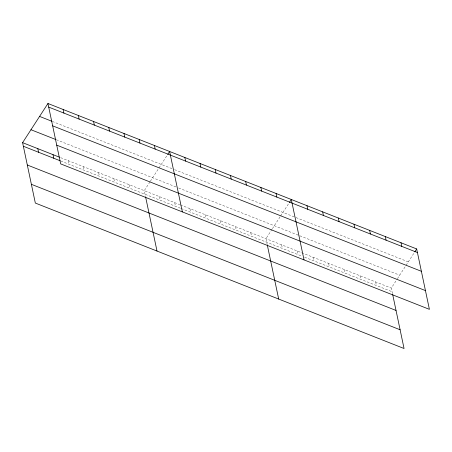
<?xml version="1.0" encoding="UTF-8"?>
<svg xmlns="http://www.w3.org/2000/svg" width="452" height="452" viewBox="0 0 452 452"><rect width="100%" height="100%" fill="white"/><g stroke="black" fill="none" stroke-linecap="round" stroke-linejoin="round"><path stroke-width="0.34" stroke-dasharray="2.26 1.69" d="M149.985 181.845L144.278 190.654L145.465 196.27M150.363 181.258L158.641 168.466M159.014 167.89L167.347 155.019M272.042 229.254L265.957 238.656L267.143 244.266M272.42 228.667L280.319 216.468M280.692 215.886L289.026 203.016M392.511 293.721L391.325 288.105L397.025 279.296M397.41 278.709L405.687 265.923M406.06 265.341L414.388 252.47M52.257 121.418L172.037 168.664M174.568 169.664L295.348 217.31M295.998 217.565L408.309 261.866M56.314 139.73L176.094 186.981M178.625 187.981L299.134 235.52M299.789 235.774L399.692 275.183M60.624 157.658L179.772 204.654M180.404 204.903L391.325 288.105M60.749 161.014L180.529 208.259M181.162 208.513L301.976 256.171M304.591 257.199L392.087 291.715M375.657 281.924L376.414 285.534M359.984 275.743L360.741 279.353M344.311 269.561L345.074 273.166M328.644 263.38L329.401 266.985M312.97 257.199L313.733 260.804M297.303 251.018L298.06 254.623M281.63 244.837L282.387 248.442M250.747 232.656L251.51 236.26M235.537 226.655L236.3 230.26M220.327 220.655L221.09 224.26M205.118 214.655L205.88 218.259M189.908 208.654L190.671 212.259M174.698 202.654L175.461 206.259M159.488 196.654L160.251 200.259M129.069 184.653L129.831 188.264M113.859 178.653L114.622 182.263M98.649 172.653L99.412 176.263M83.439 166.652L84.202 170.263M68.229 160.652L68.992 164.262"/><path stroke-width="0.68" d="M392.652 294.393L404.054 348.509L35.329 203.055L22.6 142.657L47.946 103.491L416.671 248.945L429.4 309.343L60.675 163.895L47.946 103.491M167.726 154.431L169.624 151.493L182.354 211.892M289.404 202.428L291.303 199.49L304.032 259.889M414.772 251.883L416.671 248.945M48.709 107.101L417.433 252.549M39.584 116.418L51.624 121.164M52.658 125.842L421.383 271.296M30.962 129.73L55.681 139.482M56.726 145.148L425.451 290.602M22.6 142.657L59.359 157.155M23.363 146.262L60.116 160.759M27.312 165.003L396.037 310.456M31.38 184.314L400.105 329.768M401.003 242.764L401.76 246.368M385.33 236.582L386.093 240.187M369.657 230.401L370.42 234.006M353.989 224.22L354.747 227.825M338.316 218.039L339.079 221.644M322.649 211.852L323.406 215.463M306.976 205.671L307.739 209.282M276.093 193.49L276.856 197.1M260.883 187.49L261.646 191.1M267.285 244.939L278.686 299.054M245.673 181.489L246.436 185.1M230.463 175.489L231.226 179.099M215.254 169.494L216.016 173.099M200.044 163.494L200.807 167.099M184.834 157.494L185.597 161.098M154.415 145.493L155.177 149.098M139.205 139.493L139.967 143.098M145.606 196.936L157.008 251.052M123.995 133.493L124.758 137.097M108.785 127.492L109.548 131.097M93.575 121.492L94.338 125.097M78.365 115.492L79.128 119.102M63.156 109.491L63.918 113.102M53.02 154.657L53.782 158.262M37.81 148.657L38.573 152.262"/></g></svg>
